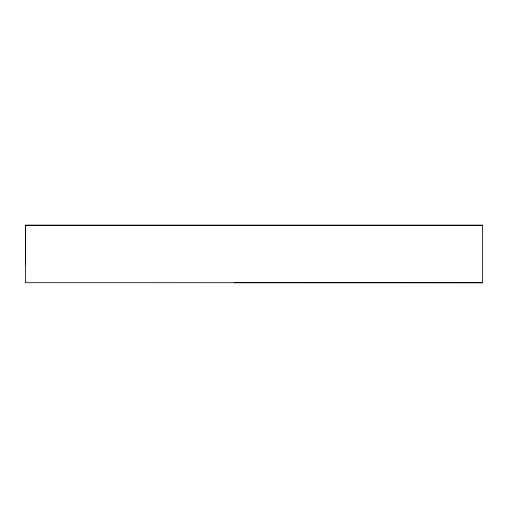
<?xml version="1.0" encoding="UTF-8"?>
<svg xmlns="http://www.w3.org/2000/svg" width="508" height="508" viewBox="0 0 508 508"><rect width="100%" height="100%" fill="white"/><g stroke="black" fill="none" stroke-linecap="round" stroke-linejoin="round"><path stroke-width="0.76" d="M25.4 282.734L25.4 225.254L482.6 225.241L482.6 282.759L25.4 282.689M482.6 225.273L25.4 225.254L25.4 264.446M234.156 282.702L482.6 282.715"/></g></svg>
